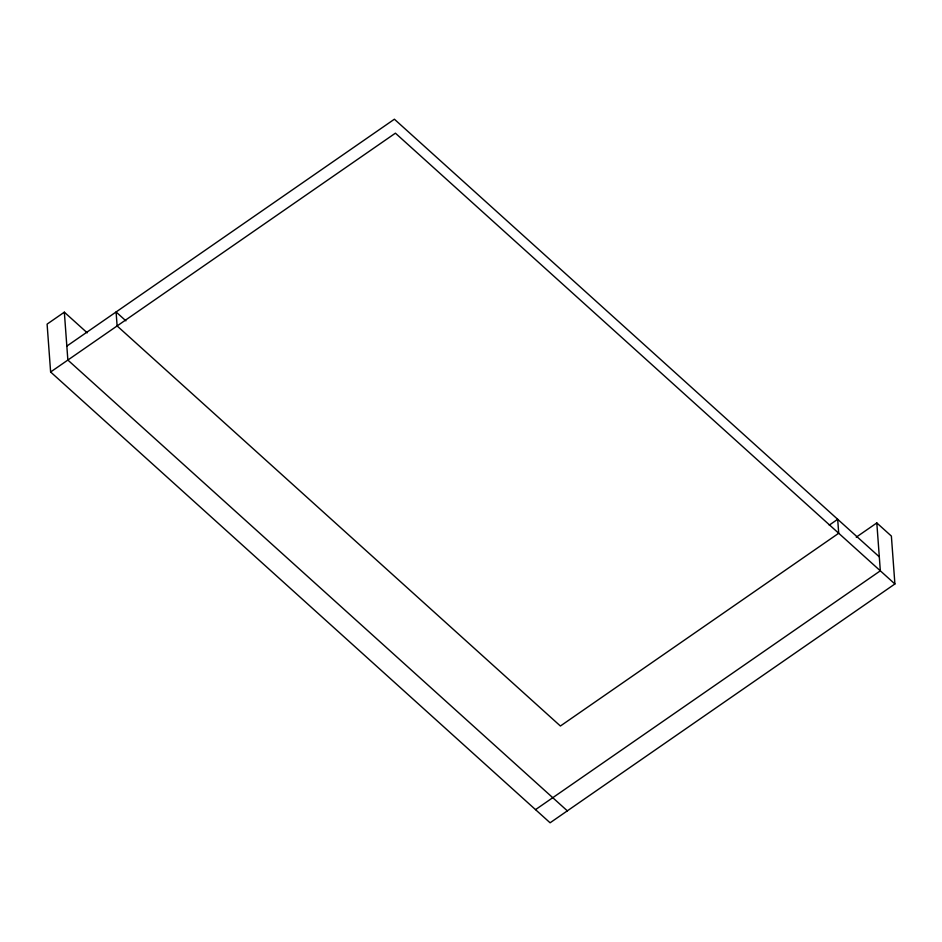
<?xml version="1.0" encoding="UTF-8"?>
<svg xmlns="http://www.w3.org/2000/svg" width="942" height="942" viewBox="0 0 942 942"><rect width="100%" height="100%" fill="white"/><g stroke="black" fill="none" stroke-linecap="round" stroke-linejoin="round"><path stroke-width="1.41" d="M87.241 332.844L64.339 312.179L47.1 324.119L50.621 371.996L550.093 822.79L894.9 583.969L891.379 536.08L876.814 522.94L856.243 537.175M66.835 346.091L394.392 119.21L879.31 556.852M50.621 371.996L395.416 133.175L894.9 583.969M829.254 525.13L837.685 519.289L838.71 533.254L560.408 726.011L117.114 325.944L116.09 311.979L125.91 320.845M535.527 809.637L880.334 570.817L876.814 522.94M567.343 810.85L67.859 360.056L64.339 312.179"/></g></svg>
